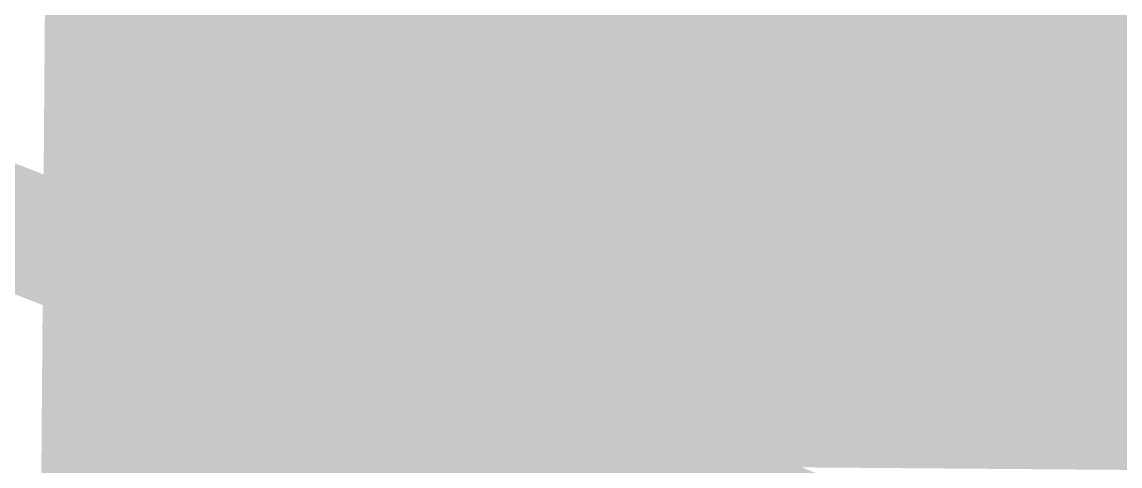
# Model space of a CAD drawing. Header units: metres. Extents: x 326467 to 340077, y 1811030 to 1824953.
# Drawn here: x 329072.85 to 329078.29, y 1812524.34 to 1812526.54 of the extents above; entities that cross this region are included whole.
import ezdxf

# ---------------------------------------------------------------- set-up
doc = ezdxf.new("R2010")
doc.units = ezdxf.units.M
doc.header["$MEASUREMENT"] = 0
doc.layers.add('HAZARDS LINE', color=1, linetype='Continuous')
doc.layers.add('SURVEY PLOT BOUNDARY', color=35, linetype='Continuous')

# ---------------------------------------------------------------- blocks, each defined once
blk = doc.blocks.new('16')
at = {"layer": 'HAZARDS LINE', "lineweight": 18, "const_width": 3.0321}
blk.add_lwpolyline([(329005.7811, 1812530.4352), (329017.9395, 1812534.3847), (329021.9819, 1812534.3535), (329026.0244, 1812534.3223), (329030.0668, 1812534.2911), (329034.1092, 1812534.2599), (329038.1517, 1812534.2287), (329042.1629, 1812530.1544), (329046.2054, 1812530.1232), (329054.2902, 1812530.0609), (329058.3015, 1812525.9866), (329062.3127, 1812521.9123), (329066.3552, 1812521.8811), (329070.3976, 1812521.8499), (329074.4399, 1812521.8187), (329074.4711, 1812525.8618), (329078.5136, 1812525.8306), (329086.5985, 1812525.7682), (329090.6409, 1812525.737), (329094.6833, 1812525.7058), (329098.7258, 1812525.6747)], dxfattribs=at)
at = {"layer": 'SURVEY PLOT BOUNDARY', "lineweight": 18, "const_width": 0.6064}
blk.add_lwpolyline([(329525.8642, 1812870.1036), (329484.8472, 1812793.5971), (329403.3122, 1812705.2734), (329383.0688, 1812701.3863), (329382.9752, 1812689.2571), (329325.8507, 1812620.9615), (329301.4714, 1812604.9764), (329285.1768, 1812588.9289), (329260.7975, 1812572.9437), (329224.1972, 1812544.923), (329191.7641, 1812533.0433), (329135.1388, 1812529.437), (329082.5248, 1812521.7564), (328901.1458, 1812591.8923)], dxfattribs=at)
blk.add_lwpolyline([(329082.5248, 1812521.7564), (329082.4936, 1812517.7133), (329078.2952, 1812497.5291), (329029.5988, 1812473.645), (328948.875, 1812490.4412), (328896.5418, 1812519.1482), (328848.3134, 1812555.9102), (328808.1698, 1812592.6098), (328808.201, 1812596.6529), (328800.2098, 1812608.8445), (328808.4506, 1812628.9974), (328848.8438, 1812624.6424), (328872.9424, 1812604.2399), (328901.1458, 1812591.8923)], close=True, dxfattribs=at)

msp = doc.modelspace()

# ---------------------------------------------------------------- block references
msp.add_blockref('16', (0, 0))

doc.saveas('drawing.dxf')
